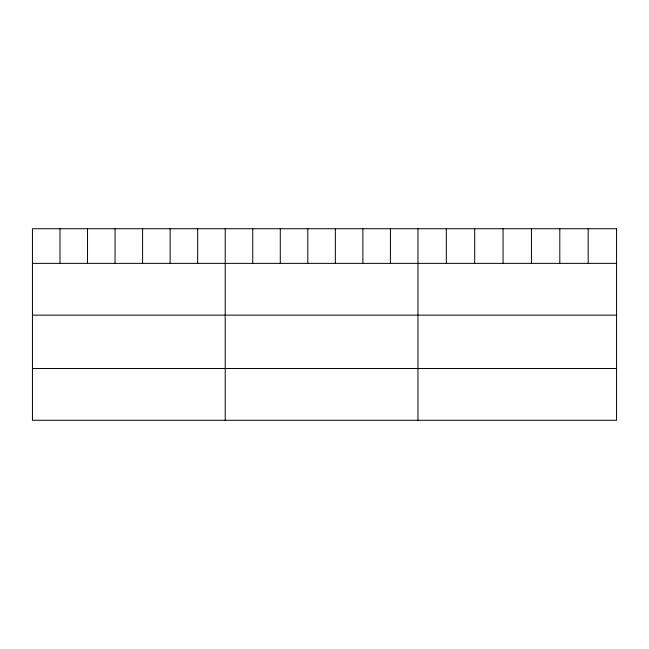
<?xml version="1.0" encoding="UTF-8"?>
<svg xmlns="http://www.w3.org/2000/svg" width="649" height="649" viewBox="0 0 649 649"><rect width="100%" height="100%" fill="white"/><g stroke="black" fill="none" stroke-linecap="round" stroke-linejoin="round"><path stroke-width="0.97" d="M32.45 263.372L616.55 263.372M32.45 315.146L616.55 315.146M32.45 368.494L616.55 368.494M588.181 228.724L588.181 263.372M559.811 228.724L559.811 263.372M531.442 228.724L531.442 263.372M503.064 228.724L503.064 263.372M474.695 228.724L474.695 263.372M446.325 228.724L446.325 263.372M417.956 228.724L417.956 420.276M390.422 228.724L390.422 263.372M362.88 228.724L362.88 263.372M335.346 228.724L335.346 263.372M307.813 228.724L307.813 263.372M280.279 228.724L280.279 263.372M252.737 228.724L252.737 263.372M225.203 228.724L225.203 420.276M197.669 228.724L197.669 263.372M170.127 228.724L170.127 263.372M142.593 228.724L142.593 263.372M115.06 228.724L115.06 263.372M87.526 228.724L87.526 263.372M59.984 228.724L59.984 263.372M616.55 228.724L32.45 228.724L32.45 420.276L616.55 420.276L616.55 228.724"/></g></svg>
